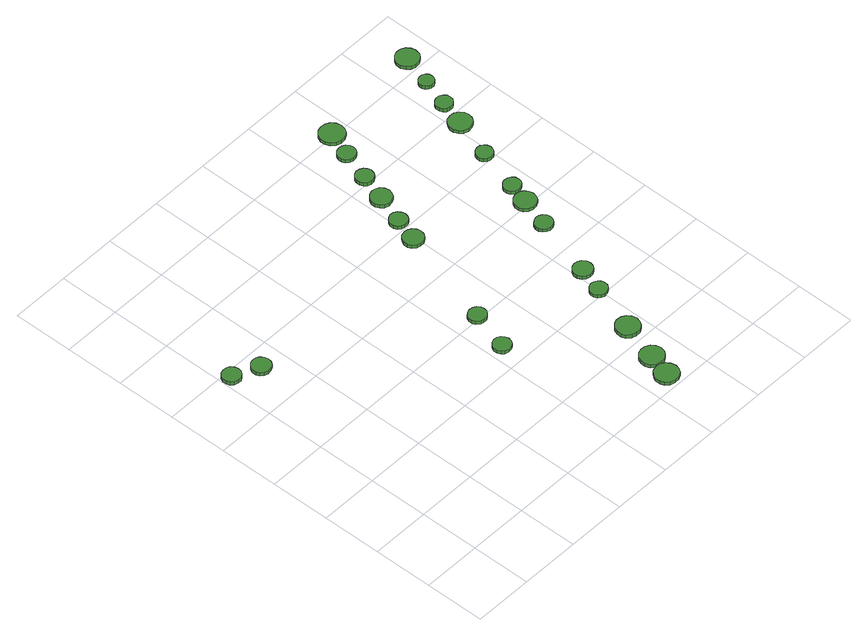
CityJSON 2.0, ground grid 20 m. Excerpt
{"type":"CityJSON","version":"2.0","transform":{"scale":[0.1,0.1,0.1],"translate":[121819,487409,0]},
"CityObjects":{
"tree1":{"type":"SolitaryVegetationObject","attributes":{"function":"something"},"geometry":[{"type":"MultiSurface","lod":"1","boundaries":[[[0,1,2,3,4,5,6,7,8,9,10,11,12,13,14]],[[15,16,17,18,19,20,21,22,23,24,25,26,27,28,29]],[[0,29,28,1]],[[1,28,27,2]],[[2,27,26,3]],[[3,26,25,4]],[[4,25,24,5]],[[5,24,23,6]],[[6,23,22,7]],[[7,22,21,8]],[[8,21,20,9]],[[9,20,19,10]],[[10,19,18,11]],[[11,18,17,12]],[[12,17,16,13]],[[13,16,15,14]],[[14,15,29,0]]]}]},
"tree2":{"type":"SolitaryVegetationObject","attributes":{"function":"something"},"geometry":[{"type":"MultiSurface","lod":"1","boundaries":[[[30,31,32,33,34,35,36,37,38,39,40,41,42,43,44]],[[45,46,47,48,49,50,51,52,53,54,55,56,57,58,59]],[[30,59,58,31]],[[31,58,57,32]],[[32,57,56,33]],[[33,56,55,34]],[[34,55,54,35]],[[35,54,53,36]],[[36,53,52,37]],[[37,52,51,38]],[[38,51,50,39]],[[39,50,49,40]],[[40,49,48,41]],[[41,48,47,42]],[[42,47,46,43]],[[43,46,45,44]],[[44,45,59,30]]]}]},
"tree3":{"type":"SolitaryVegetationObject","attributes":{"function":"something"},"geometry":[{"type":"MultiSurface","lod":"1","boundaries":[[[60,61,62,63,64,65,66,67,68,69,70,71,72,73,74]],[[75,76,77,78,79,80,81,82,83,84,85,86,87,88,89]],[[60,89,88,61]],[[61,88,87,62]],[[62,87,86,63]],[[63,86,85,64]],[[64,85,84,65]],[[65,84,83,66]],[[66,83,82,67]],[[67,82,81,68]],[[68,81,80,69]],[[69,80,79,70]],[[70,79,78,71]],[[71,78,77,72]],[[72,77,76,73]],[[73,76,75,74]],[[74,75,89,60]]]}]},
"tree4":{"type":"SolitaryVegetationObject","attributes":{"function":"something"},"geometry":[{"type":"MultiSurface","lod":"1","boundaries":[[[90,91,92,93,94,95,96,97,98,99,100,101,102,103,104]],[[105,106,107,108,109,110,111,112,113,114,115,116,117,118,119]],[[90,119,118,91]],[[91,118,117,92]],[[92,117,116,93]],[[93,116,115,94]],[[94,115,114,95]],[[95,114,113,96]],[[96,113,112,97]],[[97,112,111,98]],[[98,111,110,99]],[[99,110,109,100]],[[100,109,108,101]],[[101,108,107,102]],[[102,107,106,103]],[[103,106,105,104]],[[104,105,119,90]]]}]},
"tree5":{"type":"SolitaryVegetationObject","attributes":{"function":"something"},"geometry":[{"type":"MultiSurface","lod":"1","boundaries":[[[120,121,122,123,124,125,126,127,128,129,130,131,132,133,134]],[[135,136,137,138,139,140,141,142,143,144,145,146,147,148,149]],[[120,149,148,121]],[[121,148,147,122]],[[122,147,146,123]],[[123,146,145,124]],[[124,145,144,125]],[[125,144,143,126]],[[126,143,142,127]],[[127,142,141,128]],[[128,141,140,129]],[[129,140,139,130]],[[130,139,138,131]],[[131,138,137,132]],[[132,137,136,133]],[[133,136,135,134]],[[134,135,149,120]]]}]},
"tree6":{"type":"SolitaryVegetationObject","attributes":{"function":"something"},"geometry":[{"type":"MultiSurface","lod":"1","boundaries":[[[150,151,152,153,154,155,156,157,158,159,160,161,162,163,164]],[[165,166,167,168,169,170,171,172,173,174,175,176,177,178,179]],[[150,179,178,151]],[[151,178,177,152]],[[152,177,176,153]],[[153,176,175,154]],[[154,175,174,155]],[[155,174,173,156]],[[156,173,172,157]],[[157,172,171,158]],[[158,171,170,159]],[[159,170,169,160]],[[160,169,168,161]],[[161,168,167,162]],[[162,167,166,163]],[[163,166,165,164]],[[164,165,179,150]]]}]},
"tree7":{"type":"SolitaryVegetationObject","attributes":{"function":"something"},"geometry":[{"type":"MultiSurface","lod":"1","boundaries":[[[180,181,182,183,184,185,186,187,188,189,190,191,192,193,194]],[[195,196,197,198,199,200,201,202,203,204,205,206,207,208,209]],[[180,209,208,181]],[[181,208,207,182]],[[182,207,206,183]],[[183,206,205,184]],[[184,205,204,185]],[[185,204,203,186]],[[186,203,202,187]],[[187,202,201,188]],[[188,201,200,189]],[[189,200,199,190]],[[190,199,198,191]],[[191,198,197,192]],[[192,197,196,193]],[[193,196,195,194]],[[194,195,209,180]]]}]},
"tree8":{"type":"SolitaryVegetationObject","attributes":{"function":"something"},"geometry":[{"type":"MultiSurface","lod":"1","boundaries":[[[210,211,212,213,214,215,216,217,218,219,220,221,222,223,224]],[[225,226,227,228,229,230,231,232,233,234,235,236,237,238,239]],[[210,239,238,211]],[[211,238,237,212]],[[212,237,236,213]],[[213,236,235,214]],[[214,235,234,215]],[[215,234,233,216]],[[216,233,232,217]],[[217,232,231,218]],[[218,231,230,219]],[[219,230,229,220]],[[220,229,228,221]],[[221,228,227,222]],[[222,227,226,223]],[[223,226,225,224]],[[224,225,239,210]]]}]},
"tree9":{"type":"SolitaryVegetationObject","attributes":{"function":"something"},"geometry":[{"type":"MultiSurface","lod":"1","boundaries":[[[240,241,242,243,244,245,246,247,248,249,250,251,252,253,254]],[[255,256,257,258,259,260,261,262,263,264,265,266,267,268,269]],[[240,269,268,241]],[[241,268,267,242]],[[242,267,266,243]],[[243,266,265,244]],[[244,265,264,245]],[[245,264,263,246]],[[246,263,262,247]],[[247,262,261,248]],[[248,261,260,249]],[[249,260,259,250]],[[250,259,258,251]],[[251,258,257,252]],[[252,257,256,253]],[[253,256,255,254]],[[254,255,269,240]]]}]},
"tree10":{"type":"SolitaryVegetationObject","attributes":{"function":"something"},"geometry":[{"type":"MultiSurface","lod":"1","boundaries":[[[270,271,272,273,274,275,276,277,278,279,280,281,282,283,284]],[[285,286,287,288,289,290,291,292,293,294,295,296,297,298,299]],[[270,299,298,271]],[[271,298,297,272]],[[272,297,296,273]],[[273,296,295,274]],[[274,295,294,275]],[[275,294,293,276]],[[276,293,292,277]],[[277,292,291,278]],[[278,291,290,279]],[[279,290,289,280]],[[280,289,288,281]],[[281,288,287,282]],[[282,287,286,283]],[[283,286,285,284]],[[284,285,299,270]]]}]},
"tree11":{"type":"SolitaryVegetationObject","attributes":{"function":"something"},"geometry":[{"type":"MultiSurface","lod":"1","boundaries":[[[300,301,302,303,304,305,306,307,308,309,310,311,312,313,314]],[[315,316,317,318,319,320,321,322,323,324,325,326,327,328,329]],[[300,329,328,301]],[[301,328,327,302]],[[302,327,326,303]],[[303,326,325,304]],[[304,325,324,305]],[[305,324,323,306]],[[306,323,322,307]],[[307,322,321,308]],[[308,321,320,309]],[[309,320,319,310]],[[310,319,318,311]],[[311,318,317,312]],[[312,317,316,313]],[[313,316,315,314]],[[314,315,329,300]]]}]},
"tree12":{"type":"SolitaryVegetationObject","attributes":{"function":"something"},"geometry":[{"type":"MultiSurface","lod":"1","boundaries":[[[330,331,332,333,334,335,336,337,338,339,340,341,342,343,344]],[[345,346,347,348,349,350,351,352,353,354,355,356,357,358,359]],[[330,359,358,331]],[[331,358,357,332]],[[332,357,356,333]],[[333,356,355,334]],[[334,355,354,335]],[[335,354,353,336]],[[336,353,352,337]],[[337,352,351,338]],[[338,351,350,339]],[[339,350,349,340]],[[340,349,348,341]],[[341,348,347,342]],[[342,347,346,343]],[[343,346,345,344]],[[344,345,359,330]]]}]},
"tree13":{"type":"SolitaryVegetationObject","attributes":{"function":"something"},"geometry":[{"type":"MultiSurface","lod":"1","boundaries":[[[360,361,362,363,364,365,366,367,368,369,370,371,372,373,374]],[[375,376,377,378,379,380,381,382,383,384,385,386,387,388,389]],[[360,389,388,361]],[[361,388,387,362]],[[362,387,386,363]],[[363,386,385,364]],[[364,385,384,365]],[[365,384,383,366]],[[366,383,382,367]],[[367,382,381,368]],[[368,381,380,369]],[[369,380,379,370]],[[370,379,378,371]],[[371,378,377,372]],[[372,377,376,373]],[[373,376,375,374]],[[374,375,389,360]]]}]},
"tree14":{"type":"SolitaryVegetationObject","attributes":{"function":"something"},"geometry":[{"type":"MultiSurface","lod":"1","boundaries":[[[390,391,392,393,394,395,396,397,398,399,400,401,402,403,404]],[[405,406,407,408,409,410,411,412,413,414,415,416,417,418,419]],[[390,419,418,391]],[[391,418,417,392]],[[392,417,416,393]],[[393,416,415,394]],[[394,415,414,395]],[[395,414,413,396]],[[396,413,412,397]],[[397,412,411,398]],[[398,411,410,399]],[[399,410,409,400]],[[400,409,408,401]],[[401,408,407,402]],[[402,407,406,403]],[[403,406,405,404]],[[404,405,419,390]]]}]},
"tree15":{"type":"SolitaryVegetationObject","attributes":{"function":"something"},"geometry":[{"type":"MultiSurface","lod":"1","boundaries":[[[420,421,422,423,424,425,426,427,428,429,430,431,432,433,434]],[[435,436,437,438,439,440,441,442,443,444,445,446,447,448,449]],[[420,449,448,421]],[[421,448,447,422]],[[422,447,446,423]],[[423,446,445,424]],[[424,445,444,425]],[[425,444,443,426]],[[426,443,442,427]],[[427,442,441,428]],[[428,441,440,429]],[[429,440,439,430]],[[430,439,438,431]],[[431,438,437,432]],[[432,437,436,433]],[[433,436,435,434]],[[434,435,449,420]]]}]},
"tree16":{"type":"SolitaryVegetationObject","attributes":{"function":"something"},"geometry":[{"type":"MultiSurface","lod":"1","boundaries":[[[450,451,452,453,454,455,456,457,458,459,460,461,462,463,464]],[[465,466,467,468,469,470,471,472,473,474,475,476,477,478,479]],[[450,479,478,451]],[[451,478,477,452]],[[452,477,476,453]],[[453,476,475,454]],[[454,475,474,455]],[[455,474,473,456]],[[456,473,472,457]],[[457,472,471,458]],[[458,471,470,459]],[[459,470,469,460]],[[460,469,468,461]],[[461,468,467,462]],[[462,467,466,463]],[[463,466,465,464]],[[464,465,479,450]]]}]},
"tree17":{"type":"SolitaryVegetationObject","attributes":{"function":"something"},"geometry":[{"type":"MultiSurface","lod":"1","boundaries":[[[480,481,482,483,484,485,486,487,488,489,490,491,492,493,494]],[[495,496,497,498,499,500,501,502,503,504,505,506,507,508,509]],[[480,509,508,481]],[[481,508,507,482]],[[482,507,506,483]],[[483,506,505,484]],[[484,505,504,485]],[[485,504,503,486]],[[486,503,502,487]],[[487,502,501,488]],[[488,501,500,489]],[[489,500,499,490]],[[490,499,498,491]],[[491,498,497,492]],[[492,497,496,493]],[[493,496,495,494]],[[494,495,509,480]]]}]},
"tree18":{"type":"SolitaryVegetationObject","attributes":{"function":"something"},"geometry":[{"type":"MultiSurface","lod":"1","boundaries":[[[510,511,512,513,514,515,516,517,518,519,520,521,522,523,524]],[[525,526,527,528,529,530,531,532,533,534,535,536,537,538,539]],[[510,539,538,511]],[[511,538,537,512]],[[512,537,536,513]],[[513,536,535,514]],[[514,535,534,515]],[[515,534,533,516]],[[516,533,532,517]],[[517,532,531,518]],[[518,531,530,519]],[[519,530,529,520]],[[520,529,528,521]],[[521,528,527,522]],[[522,527,526,523]],[[523,526,525,524]],[[524,525,539,510]]]}]},
"tree19":{"type":"SolitaryVegetationObject","attributes":{"function":"something"},"geometry":[{"type":"MultiSurface","lod":"1","boundaries":[[[540,541,542,543,544,545,546,547,548,549,550,551,552,553,554]],[[555,556,557,558,559,560,561,562,563,564,565,566,567,568,569]],[[540,569,568,541]],[[541,568,567,542]],[[542,567,566,543]],[[543,566,565,544]],[[544,565,564,545]],[[545,564,563,546]],[[546,563,562,547]],[[547,562,561,548]],[[548,561,560,549]],[[549,560,559,550]],[[550,559,558,551]],[[551,558,557,552]],[[552,557,556,553]],[[553,556,555,554]],[[554,555,569,540]]]}]},
"tree20":{"type":"SolitaryVegetationObject","attributes":{"function":"something"},"geometry":[{"type":"MultiSurface","lod":"1","boundaries":[[[570,571,572,573,574,575,576,577,578,579,580,581,582,583,584]],[[585,586,587,588,589,590,591,592,593,594,595,596,597,598,599]],[[570,599,598,571]],[[571,598,597,572]],[[572,597,596,573]],[[573,596,595,574]],[[574,595,594,575]],[[575,594,593,576]],[[576,593,592,577]],[[577,592,591,578]],[[578,591,590,579]],[[579,590,589,580]],[[580,589,588,581]],[[581,588,587,582]],[[582,587,586,583]],[[583,586,585,584]],[[584,585,599,570]]]}]},
"tree21":{"type":"SolitaryVegetationObject","attributes":{"function":"something"},"geometry":[{"type":"MultiSurface","lod":"1","boundaries":[[[600,601,602,603,604,605,606,607,608,609,610,611,612,613,614]],[[615,616,617,618,619,620,621,622,623,624,625,626,627,628,629]],[[600,629,628,601]],[[601,628,627,602]],[[602,627,626,603]],[[603,626,625,604]],[[604,625,624,605]],[[605,624,623,606]],[[606,623,622,607]],[[607,622,621,608]],[[608,621,620,609]],[[609,620,619,610]],[[610,619,618,611]],[[611,618,617,612]],[[612,617,616,613]],[[613,616,615,614]],[[614,615,629,600]]]}]},
"tree22":{"type":"SolitaryVegetationObject","attributes":{"function":"something"},"geometry":[{"type":"MultiSurface","lod":"1","boundaries":[[[630,631,632,633,634,635,636,637,638,639,640,641,642,643,644]],[[645,646,647,648,649,650,651,652,653,654,655,656,657,658,659]],[[630,659,658,631]],[[631,658,657,632]],[[632,657,656,633]],[[633,656,655,634]],[[634,655,654,635]],[[635,654,653,636]],[[636,653,652,637]],[[637,652,651,638]],[[638,651,650,639]],[[639,650,649,640]],[[640,649,648,641]],[[641,648,647,642]],[[642,647,646,643]],[[643,646,645,644]],[[644,645,659,630]]]}]},
"tree23":{"type":"SolitaryVegetationObject","attributes":{"function":"something"},"geometry":[{"type":"MultiSurface","lod":"1","boundaries":[[[660,661,662,663,664,665,666,667,668,669,670,671,672,673,674]],[[675,676,677,678,679,680,681,682,683,684,685,686,687,688,689]],[[660,689,688,661]],[[661,688,687,662]],[[662,687,686,663]],[[663,686,685,664]],[[664,685,684,665]],[[665,684,683,666]],[[666,683,682,667]],[[667,682,681,668]],[[668,681,680,669]],[[669,680,679,670]],[[670,679,678,671]],[[671,678,677,672]],[[672,677,676,673]],[[673,676,675,674]],[[674,675,689,660]]]}]}
},
"vertices":[
[64,978,13],[61,990,13],[54,1001,13],[42,1007,13],[30,1008,13],[17,1004,13],[8,996,13],[3,984,13],[3,971,13],[8,959,13],[17,951,13],[30,947,13],[42,948,13],[54,955,13],[61,965,13],[61,965,0],[54,955,0],[42,948,0],[30,947,0],[17,951,0],[8,959,0],[3,971,0],[3,984,0],[8,996,0],[17,1004,0],[30,1008,0],[42,1007,0],[54,1001,0],[61,990,0],[64,978,0],
[149,938,15],[146,951,15],[139,962,15],[127,969,15],[114,970,15],[101,966,15],[91,957,15],[86,945,15],[86,931,15],[91,919,15],[101,910,15],[114,906,15],[127,908,15],[139,914,15],[146,925,15],[146,925,2],[139,914,2],[127,908,2],[114,906,2],[101,910,2],[91,919,2],[86,931,2],[86,945,2],[91,957,2],[101,966,2],[114,970,2],[127,969,2],[139,962,2],[146,951,2],[149,938,2],
[675,477,15],[672,489,15],[665,499,15],[654,506,15],[642,507,15],[630,503,15],[621,495,15],[616,483,15],[616,471,15],[621,460,15],[630,451,15],[642,448,15],[654,449,15],[665,455,15],[672,465,15],[672,465,3],[665,455,3],[654,449,3],[642,448,3],[630,451,3],[621,460,3],[616,471,3],[616,483,3],[621,495,3],[630,503,3],[642,507,3],[654,506,3],[665,499,3],[672,489,3],[675,477,3],
[713,607,18],[711,619,18],[703,629,18],[693,635,18],[680,637,18],[669,633,18],[659,625,18],[654,613,18],[654,601,18],[659,590,18],[669,581,18],[680,578,18],[693,579,18],[703,585,18],[711,595,18],[711,595,5],[703,585,5],[693,579,5],[680,578,5],[669,581,5],[659,590,5],[654,601,5],[654,613,5],[659,625,5],[669,633,5],[680,637,5],[693,635,5],[703,629,5],[711,619,5],[713,607,5],
[915,44,20],[911,60,20],[902,73,20],[887,82,20],[871,83,20],[855,78,20],[843,67,20],[837,52,20],[837,36,20],[843,21,20],[855,10,20],[871,5,20],[887,6,20],[902,15,20],[911,28,20],[911,28,8],[902,15,8],[887,6,8],[871,5,8],[855,10,8],[843,21,8],[837,36,8],[837,52,8],[843,67,8],[855,78,8],[871,83,8],[887,82,8],[902,73,8],[911,60,8],[915,44,8],
[940,124,18],[936,140,18],[927,153,18],[912,161,18],[896,163,18],[880,158,18],[868,147,18],[862,132,18],[862,116,18],[868,101,18],[880,90,18],[896,85,18],[912,86,18],[927,95,18],[936,108,18],[936,108,5],[927,95,5],[912,86,5],[896,85,5],[880,90,5],[868,101,5],[862,116,5],[862,132,5],[868,147,5],[880,158,5],[896,163,5],[912,161,5],[927,153,5],[936,140,5],[940,124,5],
[981,255,17],[977,271,17],[968,284,17],[954,292,17],[937,294,17],[922,289,17],[909,278,17],[903,263,17],[903,247,17],[909,232,17],[922,221,17],[937,216,17],[954,217,17],[968,226,17],[977,239,17],[977,239,4],[968,226,4],[954,217,4],[937,216,4],[922,221,4],[909,232,4],[903,247,4],[903,263,4],[909,278,4],[922,289,4],[937,294,4],[954,292,4],[968,284,4],[977,271,4],[981,255,4],
[821,950,17],[818,964,17],[810,975,17],[798,982,17],[784,984,17],[770,980,17],[760,970,17],[754,957,17],[754,943,17],[760,930,17],[770,921,17],[784,917,17],[798,918,17],[810,925,17],[818,937,17],[818,937,5],[810,925,5],[798,918,5],[784,917,5],[770,921,5],[760,930,5],[754,943,5],[754,957,5],[760,970,5],[770,980,5],[784,984,5],[798,982,5],[810,975,5],[818,964,5],[821,950,5],
[1024,417,17],[1022,429,17],[1015,438,17],[1004,444,17],[992,446,17],[981,442,17],[972,434,17],[967,423,17],[967,411,17],[972,400,17],[981,392,17],[992,388,17],[1004,390,17],[1015,396,17],[1022,405,17],[1022,405,5],[1015,396,5],[1004,390,5],[992,388,5],[981,392,5],[972,400,5],[967,411,5],[967,423,5],[972,434,5],[981,442,5],[992,446,5],[1004,444,5],[1015,438,5],[1022,429,5],[1024,417,5],
[843,1031,15],[840,1043,15],[833,1053,15],[822,1060,15],[810,1061,15],[798,1057,15],[789,1049,15],[784,1038,15],[784,1025,15],[789,1014,15],[798,1006,15],[810,1002,15],[822,1003,15],[833,1009,15],[840,1019,15],[840,1019,3],[833,1009,3],[822,1003,3],[810,1002,3],[798,1006,3],[789,1014,3],[784,1025,3],[784,1038,3],[789,1049,3],[798,1057,3],[810,1061,3],[822,1060,3],[833,1053,3],[840,1043,3],[843,1031,3],
[1052,500,21],[1049,513,21],[1041,524,21],[1030,531,21],[1017,532,21],[1004,528,21],[994,519,21],[988,507,21],[988,494,21],[994,481,21],[1004,472,21],[1017,468,21],[1030,470,21],[1041,476,21],[1049,487,21],[1049,487,9],[1041,476,9],[1030,470,9],[1017,468,9],[1004,472,9],[994,481,9],[988,494,9],[988,507,9],[994,519,9],[1004,528,9],[1017,532,9],[1030,531,9],[1041,524,9],[1049,513,9],[1052,500,9],
[881,1128,16],[878,1142,16],[870,1154,16],[857,1161,16],[843,1163,16],[829,1158,16],[818,1149,16],[812,1135,16],[812,1121,16],[818,1107,16],[829,1097,16],[843,1093,16],[857,1095,16],[870,1102,16],[878,1114,16],[878,1114,3],[870,1102,3],[857,1095,3],[843,1093,3],[829,1097,3],[818,1107,3],[812,1121,3],[812,1135,3],[818,1149,3],[829,1158,3],[843,1163,3],[857,1161,3],[870,1154,3],[878,1142,3],[881,1128,3],
[905,1219,16],[902,1231,16],[895,1241,16],[884,1247,16],[872,1249,16],[860,1245,16],[851,1236,16],[846,1225,16],[846,1213,16],[851,1201,16],[860,1193,16],[872,1189,16],[884,1191,16],[895,1197,16],[902,1207,16],[902,1207,3],[895,1197,3],[884,1191,3],[872,1189,3],[860,1193,3],[851,1201,3],[846,1213,3],[846,1225,3],[851,1236,3],[860,1245,3],[872,1249,3],[884,1247,3],[895,1241,3],[902,1231,3],[905,1219,3],
[1111,708,21],[1108,720,21],[1101,730,21],[1090,736,21],[1078,737,21],[1067,733,21],[1057,725,21],[1052,714,21],[1052,702,21],[1057,691,21],[1067,683,21],[1078,679,21],[1090,680,21],[1101,686,21],[1108,696,21],[1108,696,9],[1101,686,9],[1090,680,9],[1078,679,9],[1067,683,9],[1057,691,9],[1052,702,9],[1052,714,9],[1057,725,9],[1067,733,9],[1078,737,9],[1090,736,9],[1101,730,9],[1108,720,9],[1111,708,9],
[939,1319,16],[936,1331,16],[929,1341,16],[918,1347,16],[906,1348,16],[894,1345,16],[885,1336,16],[880,1325,16],[880,1313,16],[885,1301,16],[894,1293,16],[906,1289,16],[918,1291,16],[929,1297,16],[936,1307,16],[936,1307,3],[929,1297,3],[918,1291,3],[906,1289,3],[894,1293,3],[885,1301,3],[880,1313,3],[880,1325,3],[885,1336,3],[894,1345,3],[906,1348,3],[918,1347,3],[929,1341,3],[936,1331,3],[939,1319,3],
[1150,809,17],[1146,824,17],[1138,836,17],[1124,844,17],[1109,845,17],[1095,840,17],[1084,830,17],[1078,817,17],[1078,801,17],[1084,788,17],[1095,778,17],[1109,773,17],[1124,774,17],[1138,782,17],[1146,794,17],[1146,794,5],[1138,782,5],[1124,774,5],[1109,773,5],[1095,778,5],[1084,788,5],[1078,801,5],[1078,817,5],[1084,830,5],[1095,840,5],[1109,845,5],[1124,844,5],[1138,836,5],[1146,824,5],[1150,809,5],
[979,1402,16],[976,1419,16],[966,1433,16],[951,1441,16],[934,1443,16],[918,1438,16],[905,1426,16],[898,1411,16],[898,1394,16],[905,1378,16],[918,1367,16],[934,1361,16],[951,1363,16],[966,1372,16],[976,1385,16],[976,1385,4],[966,1372,4],[951,1363,4],[934,1361,4],[918,1367,4],[905,1378,4],[898,1394,4],[898,1411,4],[905,1426,4],[918,1438,4],[934,1443,4],[951,1441,4],[966,1433,4],[976,1419,4],[979,1402,4],
[1164,879,16],[1162,891,16],[1155,900,16],[1144,906,16],[1132,907,16],[1121,904,16],[1112,896,16],[1107,885,16],[1107,873,16],[1112,862,16],[1121,854,16],[1132,850,16],[1144,852,16],[1155,858,16],[1162,867,16],[1162,867,3],[1155,858,3],[1144,852,3],[1132,850,3],[1121,854,3],[1112,862,3],[1107,873,3],[1107,885,3],[1112,896,3],[1121,904,3],[1132,907,3],[1144,906,3],[1155,900,3],[1162,891,3],[1164,879,3],
[1206,1026,15],[1203,1037,15],[1197,1046,15],[1187,1052,15],[1175,1053,15],[1164,1050,15],[1155,1042,15],[1151,1031,15],[1151,1020,15],[1155,1009,15],[1164,1001,15],[1175,998,15],[1187,999,15],[1197,1005,15],[1203,1014,15],[1203,1014,2],[1197,1005,2],[1187,999,2],[1175,998,2],[1164,1001,2],[1155,1009,2],[1151,1020,2],[1151,1031,2],[1155,1042,2],[1164,1050,2],[1175,1053,2],[1187,1052,2],[1197,1046,2],[1203,1037,2],[1206,1026,2],
[1258,1158,16],[1255,1173,16],[1246,1186,16],[1232,1194,16],[1216,1195,16],[1201,1191,16],[1190,1180,16],[1183,1166,16],[1183,1150,16],[1190,1135,16],[1201,1125,16],[1216,1120,16],[1232,1122,16],[1246,1129,16],[1255,1142,16],[1255,1142,4],[1246,1129,4],[1232,1122,4],[1216,1120,4],[1201,1125,4],[1190,1135,4],[1183,1150,4],[1183,1166,4],[1190,1180,4],[1201,1191,4],[1216,1195,4],[1232,1194,4],[1246,1186,4],[1255,1173,4],[1258,1158,4],
[1274,1244,16],[1272,1256,16],[1265,1265,16],[1255,1271,16],[1243,1272,16],[1232,1268,16],[1224,1261,16],[1219,1250,16],[1219,1238,16],[1224,1228,16],[1232,1220,16],[1243,1217,16],[1255,1218,16],[1265,1224,16],[1272,1233,16],[1272,1233,3],[1265,1224,3],[1255,1218,3],[1243,1217,3],[1232,1220,3],[1224,1228,3],[1219,1238,3],[1219,1250,3],[1224,1261,3],[1232,1268,3],[1243,1272,3],[1255,1271,3],[1265,1265,3],[1272,1256,3],[1274,1244,3],
[1302,1341,15],[1300,1351,15],[1294,1359,15],[1285,1364,15],[1275,1365,15],[1265,1362,15],[1258,1355,15],[1253,1346,15],[1253,1336,15],[1258,1326,15],[1265,1320,15],[1275,1316,15],[1285,1317,15],[1294,1323,15],[1300,1331,15],[1300,1331,2],[1294,1323,2],[1285,1317,2],[1275,1316,2],[1265,1320,2],[1258,1326,2],[1253,1336,2],[1253,1346,2],[1258,1355,2],[1265,1362,2],[1275,1365,2],[1285,1364,2],[1294,1359,2],[1300,1351,2],[1302,1341,2],
[1345,1442,16],[1342,1457,16],[1333,1470,16],[1319,1478,16],[1303,1480,16],[1288,1475,16],[1277,1464,16],[1270,1450,16],[1270,1434,16],[1277,1420,16],[1288,1409,16],[1303,1404,16],[1319,1406,16],[1333,1414,16],[1342,1426,16],[1342,1426,4],[1333,1414,4],[1319,1406,4],[1303,1404,4],[1288,1409,4],[1277,1420,4],[1270,1434,4],[1270,1450,4],[1277,1464,4],[1288,1475,4],[1303,1480,4],[1319,1478,4],[1333,1470,4],[1342,1457,4],[1345,1442,4]
]}
